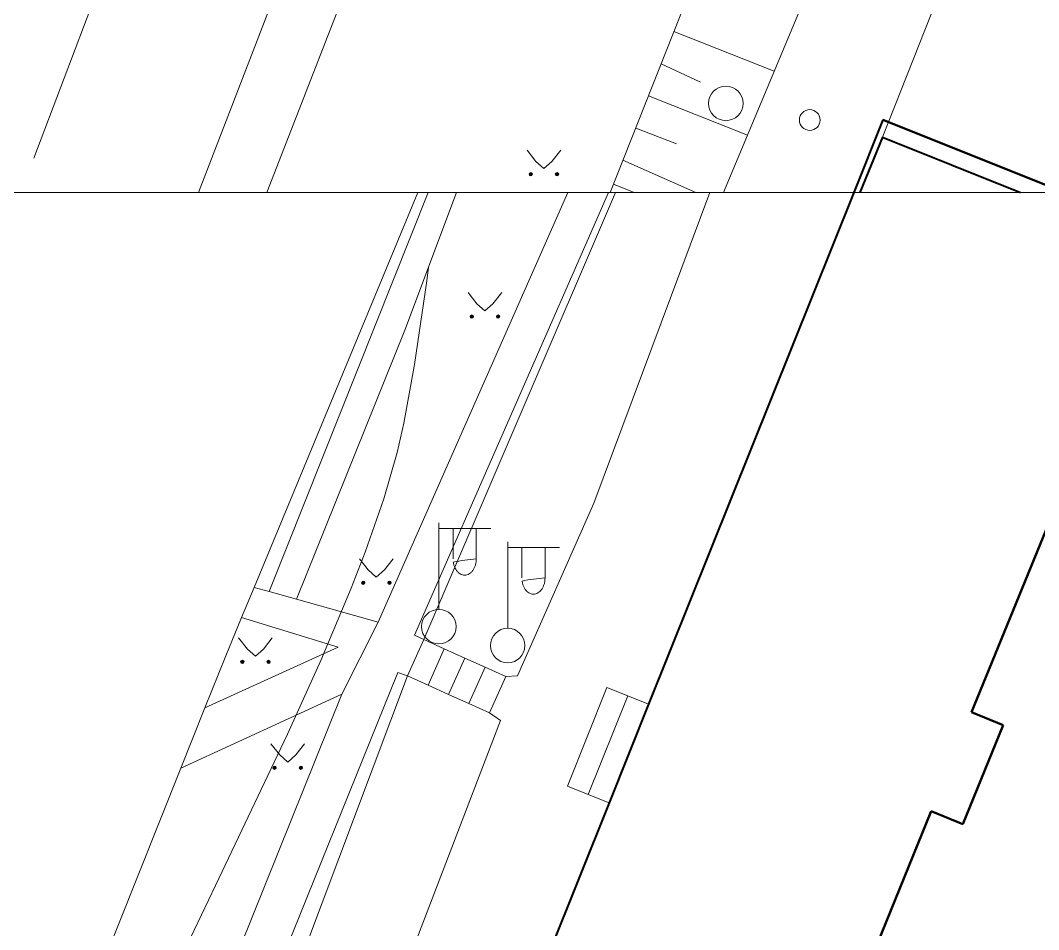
# Model space of a CAD drawing. Extents: x 1000 to 4000, y -5000 to -1000.
# Drawn here: x 1279.8 to 1338.7, y -4042.7 to -3990 of the extents above; entities that cross this region are included whole.
import ezdxf

# ---------------------------------------------------------------- set-up
doc = ezdxf.new("R2010")
doc.units = 0
doc.header["$MEASUREMENT"] = 0
for name, color, linetype in [('1', 7, 'CONTINUOUS'), ('24', 7, 'CONTINUOUS'), ('37', 7, 'CONTINUOUS'), ('40', 7, 'CONTINUOUS'), ('6', 7, 'CONTINUOUS'), ('СЛОЙ_24', 7, 'CONTINUOUS'), ('СЛОЙ_25', 7, 'CONTINUOUS'), ('СЛОЙ_3', 7, 'CONTINUOUS'), ('СЛОЙ_35', 7, 'CONTINUOUS'), ('СЛОЙ_37', 7, 'CONTINUOUS'), ('СЛОЙ_41', 7, 'CONTINUOUS'), ('СЛОЙ_50', 7, 'CONTINUOUS'), ('СЛОЙ_6', 7, 'CONTINUOUS'), ('СЛОЙ_7', 7, 'CONTINUOUS')]:
    doc.layers.add(name, color=color, linetype=linetype)

msp = doc.modelspace()

# ---------------------------------------------------------------- linework, layer by layer
at = {"layer": '1', "color": 253, "linetype": 'Continuous', "lineweight": 0}
msp.add_line((1000, -4000), (2000, -4000), dxfattribs=at)
msp.add_line((1000, -4000), (2000, -4000), dxfattribs=at)
at = {"layer": '24', "color": 253, "linetype": 'Continuous', "lineweight": 0}
for p, q in [((1290.082, -4000), (1317.449, -3928.963)), ((1294.04, -4000), (1314.56, -3947.258)), ((1320.488, -4000), (1333.373, -3969.151)), ((1329.69, -3996.803), (1334.874, -3983.678))]:
    msp.add_line(p, q, dxfattribs=at)
at = {"layer": '37', "color": 253, "linetype": 'Continuous', "lineweight": 0}
for p, q in [((1313.926, -4000), (1323.156, -3976.638)), ((1323.414, -3992.994), (1317.6, -3990.7)), ((1319.144, -3993.617), (1316.866, -3992.56)), ((1321.871, -3996.688), (1316.131, -3994.42)), ((1317.757, -3997.201), (1315.396, -3996.28)), ((1318.879, -4000), (1314.661, -3998.14)), ((1315.309, -4000), (1314.111, -3999.533))]:
    msp.add_line(p, q, dxfattribs=at)
at = {"layer": '40', "color": 253, "linetype": 'Continuous', "lineweight": 0}
msp.add_line((1280.537, -3998.018), (1291.515, -3969.129), dxfattribs=at)
at = {"layer": '6', "color": 253, "linetype": 'Continuous', "lineweight": 40}
for q in [(1328.386, -4000), (1337.677, -4000)]:
    msp.add_line((1329.69, -3996.803), q, dxfattribs=at)
at = {"layer": 'СЛОЙ_24', "color": 253, "linetype": 'Continuous', "lineweight": 0}
for p, q in [((1293.297, -4022.863), (1294.175, -4023.108)), ((1294.175, -4023.108), (1295.747, -4023.548)), ((1295.747, -4023.548), (1300.478, -4024.87)), ((1289.059, -4033.328), (1298.388, -4029.051))]:
    msp.add_line(p, q, dxfattribs=at)
for points in [[(1302.775, -4000), (1293.297, -4022.863)], [(1311.463, -4000), (1300.478, -4024.87)], [(1303.121, -4025.887), (1302.585, -4025.639), (1313.831, -4000)], [(1307.881, -4028.024), (1308.554, -4027.988), (1312.976, -4017.984), (1319.7, -4000)], [(1293.297, -4022.863), (1292.577, -4024.602)], [(1292.577, -4024.602), (1298.17, -4026.316), (1290.456, -4029.828)], [(1292.577, -4024.602), (1291.658, -4026.819), (1290.456, -4029.828)], [(1300.478, -4024.87), (1298.388, -4029.051)], [(1302.178, -4027.988), (1301.629, -4027.801), (1271.234, -4102.931), (1272.113, -4103.575)], [(1298.388, -4029.051), (1271.87, -4094.879), (1267.93, -4104.606)], [(1276.47, -4106.024), (1279.984, -4100.086), (1283.628, -4091.821), (1299.359, -4051.972), (1307.562, -4030.575), (1306.939, -4030.124)], [(1290.456, -4029.828), (1289.059, -4033.328)], [(1289.059, -4033.328), (1261.179, -4103.149), (1253.711, -4100.037)]]:
    msp.add_lwpolyline(points, dxfattribs=at)
at = {"layer": 'СЛОЙ_25', "color": 253, "linetype": 'Continuous', "lineweight": 0}
for points in [[(1303.121, -4025.887), (1302.178, -4027.988)], [(1307.881, -4028.024), (1306.687, -4027.488), (1305.501, -4026.955), (1304.315, -4026.423), (1303.121, -4025.887)], [(1304.315, -4026.423), (1303.372, -4028.524)], [(1305.501, -4026.955), (1304.558, -4029.056)], [(1306.687, -4027.488), (1305.744, -4029.588)], [(1302.178, -4027.988), (1303.372, -4028.524), (1304.558, -4029.056), (1305.744, -4029.588), (1306.939, -4030.124)], [(1306.939, -4030.124), (1307.881, -4028.024)]]:
    msp.add_lwpolyline(points, dxfattribs=at)
at = {"layer": 'СЛОЙ_3', "color": 253, "linetype": 'Continuous', "lineweight": 0}
for p, q in [((1304.001, -4024.136), (1304.001, -4019.136)), ((1304.001, -4022.136), (1304.001, -4019.136)), ((1304.001, -4019.45), (1307.001, -4019.45)), ((1304.822, -4021.218), (1304.822, -4019.45)), ((1306.164, -4021.218), (1306.164, -4019.45)), ((1307.984, -4025.234), (1307.984, -4020.234)), ((1307.984, -4023.234), (1307.984, -4020.234)), ((1307.984, -4020.548), (1310.984, -4020.548)), ((1308.805, -4022.316), (1308.805, -4020.548)), ((1310.147, -4022.316), (1310.147, -4020.548))]:
    msp.add_line(p, q, dxfattribs=at)
for points in [[(1306.164, -4021.218, -0.035191), (1306.151, -4021.402, -0.036545), (1306.113, -4021.579, -0.03934), (1306.051, -4021.742, -0.0437), (1305.968, -4021.885, -0.049642), (1305.866, -4022.002, -0.056748), (1305.75, -4022.089, -0.0637), (1305.624, -4022.143, -0.068204), (1305.493, -4022.161, -0.068204), (1305.362, -4022.143, -0.0637), (1305.236, -4022.089, -0.056748), (1305.12, -4022.002, -0.049642), (1305.018, -4021.885, -0.0437), (1304.935, -4021.742, -0.03934), (1304.873, -4021.579, -0.036545), (1304.835, -4021.402, -0.035191)], [(1310.147, -4022.316, -0.035191), (1310.134, -4022.5, -0.036545), (1310.096, -4022.677, -0.03934), (1310.034, -4022.84, -0.0437), (1309.951, -4022.983, -0.049642), (1309.849, -4023.1, -0.056748), (1309.733, -4023.187, -0.0637), (1309.607, -4023.241, -0.068204), (1309.476, -4023.259, -0.068204), (1309.345, -4023.241, -0.0637), (1309.219, -4023.187, -0.056748), (1309.103, -4023.1, -0.049642), (1309.001, -4022.983, -0.0437), (1308.918, -4022.84, -0.03934), (1308.856, -4022.677, -0.036545), (1308.818, -4022.5, -0.035191)]]:
    msp.add_lwpolyline(points, format="xyb", close=True, dxfattribs=at)
for centre in [(1320.616, -3994.852), (1304.001, -4025.136), (1307.984, -4026.234)]:
    msp.add_circle(centre, 1, dxfattribs=at)
at = {"layer": 'СЛОЙ_35', "color": 253, "linetype": 'Continuous', "lineweight": 0}
msp.add_circle((1325.477, -3995.815), 0.6, dxfattribs=at)
at = {"layer": 'СЛОЙ_37', "color": 253, "linetype": 'Continuous', "lineweight": 0}
for points in [[(1294.175, -4023.108), (1303.374, -4000)], [(1305.023, -4000), (1302.023, -4007.979), (1295.747, -4023.548)], [(1303.121, -4025.887), (1314.22, -4000)], [(1272.113, -4103.575), (1286.33, -4070.12), (1302.178, -4027.988)]]:
    msp.add_lwpolyline(points, dxfattribs=at)
at = {"layer": 'СЛОЙ_41', "color": 253, "linetype": 'Continuous', "lineweight": 0}
for p, q in [((1309.106, -3997.565), (1309.616, -3998.215)), ((1311.056, -3997.565), (1310.546, -3998.215)), ((1309.616, -3998.215), (1310.076, -3998.625)), ((1310.546, -3998.215), (1310.076, -3998.625)), ((1305.694, -4005.802), (1306.204, -4006.452)), ((1307.644, -4005.802), (1307.134, -4006.452)), ((1306.204, -4006.452), (1306.664, -4006.862)), ((1307.134, -4006.452), (1306.664, -4006.862)), ((1299.405, -4021.206), (1299.915, -4021.856)), ((1301.355, -4021.206), (1300.845, -4021.856)), ((1299.915, -4021.856), (1300.375, -4022.266)), ((1300.845, -4021.856), (1300.375, -4022.266)), ((1292.406, -4025.791), (1292.916, -4026.441)), ((1294.356, -4025.791), (1293.846, -4026.441)), ((1292.916, -4026.441), (1293.376, -4026.851)), ((1293.846, -4026.441), (1293.376, -4026.851)), ((1294.275, -4031.915), (1294.785, -4032.565)), ((1296.225, -4031.915), (1295.715, -4032.565)), ((1294.785, -4032.565), (1295.245, -4032.975)), ((1295.715, -4032.565), (1295.245, -4032.975))]:
    msp.add_line(p, q, dxfattribs=at)
for centre in [(1309.32, -3998.955), (1310.841, -3998.955), (1305.908, -4007.19), (1307.429, -4007.19), (1299.619, -4022.594), (1301.14, -4022.594), (1292.62, -4027.179), (1294.141, -4027.179), (1294.489, -4033.303), (1296.01, -4033.303)]:
    msp.add_circle(centre, 0.0976, dxfattribs=at)
for points in [[(1309.224, -3998.974), (1309.222, -3998.955), (1309.224, -3998.935)], [(1309.23, -3998.992), (1309.224, -3998.935), (1309.23, -3998.917)], [(1309.224, -3998.974), (1309.224, -3998.935), (1309.23, -3998.992)], [(1309.239, -3999.009), (1309.23, -3998.917), (1309.239, -3998.9)], [(1309.23, -3998.992), (1309.23, -3998.917), (1309.239, -3999.009)], [(1309.251, -3999.024), (1309.239, -3998.9), (1309.251, -3998.886)], [(1309.239, -3999.009), (1309.239, -3998.9), (1309.251, -3999.024)], [(1309.266, -3999.036), (1309.251, -3998.886), (1309.266, -3998.873)], [(1309.251, -3999.024), (1309.251, -3998.886), (1309.266, -3999.036)], [(1309.283, -3999.045), (1309.266, -3998.873), (1309.283, -3998.864)], [(1309.266, -3999.036), (1309.266, -3998.873), (1309.283, -3999.045)], [(1309.301, -3999.05), (1309.283, -3998.864), (1309.301, -3998.859)], [(1309.283, -3999.045), (1309.283, -3998.864), (1309.301, -3999.05)], [(1309.32, -3999.052), (1309.301, -3998.859), (1309.32, -3998.857)], [(1309.301, -3999.05), (1309.301, -3998.859), (1309.32, -3999.052)], [(1310.745, -3998.974), (1310.743, -3998.955), (1310.745, -3998.935)], [(1310.751, -3998.992), (1310.745, -3998.935), (1310.751, -3998.917)], [(1310.745, -3998.974), (1310.745, -3998.935), (1310.751, -3998.992)], [(1310.76, -3999.009), (1310.751, -3998.917), (1310.76, -3998.9)], [(1310.751, -3998.992), (1310.751, -3998.917), (1310.76, -3999.009)], [(1310.772, -3999.024), (1310.76, -3998.9), (1310.772, -3998.886)], [(1310.76, -3999.009), (1310.76, -3998.9), (1310.772, -3999.024)], [(1310.787, -3999.036), (1310.772, -3998.886), (1310.787, -3998.873)], [(1310.772, -3999.024), (1310.772, -3998.886), (1310.787, -3999.036)], [(1310.804, -3999.045), (1310.787, -3998.873), (1310.804, -3998.864)], [(1310.787, -3999.036), (1310.787, -3998.873), (1310.804, -3999.045)], [(1310.822, -3999.05), (1310.804, -3998.864), (1310.822, -3998.859)], [(1310.804, -3999.045), (1310.804, -3998.864), (1310.822, -3999.05)], [(1310.841, -3999.052), (1310.822, -3998.859), (1310.841, -3998.857)], [(1310.822, -3999.05), (1310.822, -3998.859), (1310.841, -3999.052)], [(1305.812, -4007.209), (1305.81, -4007.19), (1305.812, -4007.171)], [(1305.817, -4007.227), (1305.812, -4007.171), (1305.817, -4007.153)], [(1305.812, -4007.209), (1305.812, -4007.171), (1305.817, -4007.227)], [(1305.826, -4007.244), (1305.817, -4007.153), (1305.826, -4007.136)], [(1305.817, -4007.227), (1305.817, -4007.153), (1305.826, -4007.244)], [(1305.839, -4007.259), (1305.826, -4007.136), (1305.839, -4007.121)], [(1305.826, -4007.244), (1305.826, -4007.136), (1305.839, -4007.259)], [(1305.853, -4007.271), (1305.839, -4007.121), (1305.853, -4007.109)], [(1305.839, -4007.259), (1305.839, -4007.121), (1305.853, -4007.271)], [(1305.87, -4007.28), (1305.853, -4007.109), (1305.87, -4007.1)], [(1305.853, -4007.271), (1305.853, -4007.109), (1305.87, -4007.28)], [(1305.889, -4007.286), (1305.87, -4007.1), (1305.889, -4007.094)], [(1305.87, -4007.28), (1305.87, -4007.1), (1305.889, -4007.286)], [(1305.908, -4007.288), (1305.889, -4007.094), (1305.908, -4007.092)], [(1305.889, -4007.286), (1305.889, -4007.094), (1305.908, -4007.288)], [(1307.333, -4007.209), (1307.331, -4007.19), (1307.333, -4007.171)], [(1307.338, -4007.227), (1307.333, -4007.171), (1307.338, -4007.153)], [(1307.333, -4007.209), (1307.333, -4007.171), (1307.338, -4007.227)], [(1307.347, -4007.244), (1307.338, -4007.153), (1307.347, -4007.136)], [(1307.338, -4007.227), (1307.338, -4007.153), (1307.347, -4007.244)], [(1307.36, -4007.259), (1307.347, -4007.136), (1307.36, -4007.121)], [(1307.347, -4007.244), (1307.347, -4007.136), (1307.36, -4007.259)], [(1307.374, -4007.271), (1307.36, -4007.121), (1307.374, -4007.109)], [(1307.36, -4007.259), (1307.36, -4007.121), (1307.374, -4007.271)], [(1307.391, -4007.28), (1307.374, -4007.109), (1307.391, -4007.1)], [(1307.374, -4007.271), (1307.374, -4007.109), (1307.391, -4007.28)], [(1307.41, -4007.286), (1307.391, -4007.1), (1307.41, -4007.094)], [(1307.391, -4007.28), (1307.391, -4007.1), (1307.41, -4007.286)], [(1307.429, -4007.288), (1307.41, -4007.094), (1307.429, -4007.092)], [(1307.41, -4007.286), (1307.41, -4007.094), (1307.429, -4007.288)], [(1299.537, -4022.648), (1299.528, -4022.557), (1299.537, -4022.54)], [(1299.55, -4022.663), (1299.537, -4022.54), (1299.55, -4022.525)], [(1299.537, -4022.648), (1299.537, -4022.54), (1299.55, -4022.663)], [(1299.564, -4022.675), (1299.55, -4022.525), (1299.564, -4022.513)], [(1299.55, -4022.663), (1299.55, -4022.525), (1299.564, -4022.675)], [(1299.581, -4022.684), (1299.564, -4022.513), (1299.581, -4022.504)], [(1299.564, -4022.675), (1299.564, -4022.513), (1299.581, -4022.684)], [(1299.6, -4022.69), (1299.581, -4022.504), (1299.6, -4022.498)], [(1299.581, -4022.684), (1299.581, -4022.504), (1299.6, -4022.69)], [(1299.619, -4022.692), (1299.6, -4022.498), (1299.619, -4022.496)], [(1299.6, -4022.69), (1299.6, -4022.498), (1299.619, -4022.692)], [(1301.058, -4022.648), (1301.049, -4022.557), (1301.058, -4022.54)], [(1301.071, -4022.663), (1301.058, -4022.54), (1301.071, -4022.525)], [(1301.058, -4022.648), (1301.058, -4022.54), (1301.071, -4022.663)], [(1301.085, -4022.675), (1301.071, -4022.525), (1301.085, -4022.513)], [(1301.071, -4022.663), (1301.071, -4022.525), (1301.085, -4022.675)], [(1301.102, -4022.684), (1301.085, -4022.513), (1301.102, -4022.504)], [(1301.085, -4022.675), (1301.085, -4022.513), (1301.102, -4022.684)], [(1301.121, -4022.69), (1301.102, -4022.504), (1301.121, -4022.498)], [(1301.102, -4022.684), (1301.102, -4022.504), (1301.121, -4022.69)], [(1301.14, -4022.692), (1301.121, -4022.498), (1301.14, -4022.496)], [(1301.121, -4022.69), (1301.121, -4022.498), (1301.14, -4022.692)], [(1299.523, -4022.613), (1299.521, -4022.594), (1299.523, -4022.575)], [(1299.528, -4022.631), (1299.523, -4022.575), (1299.528, -4022.557)], [(1299.523, -4022.613), (1299.523, -4022.575), (1299.528, -4022.631)], [(1299.528, -4022.631), (1299.528, -4022.557), (1299.537, -4022.648)], [(1301.044, -4022.613), (1301.042, -4022.594), (1301.044, -4022.575)], [(1301.049, -4022.631), (1301.044, -4022.575), (1301.049, -4022.557)], [(1301.044, -4022.613), (1301.044, -4022.575), (1301.049, -4022.631)], [(1301.049, -4022.631), (1301.049, -4022.557), (1301.058, -4022.648)], [(1292.524, -4027.198), (1292.522, -4027.179), (1292.524, -4027.16)], [(1292.529, -4027.216), (1292.524, -4027.16), (1292.529, -4027.142)], [(1292.524, -4027.198), (1292.524, -4027.16), (1292.529, -4027.216)], [(1292.538, -4027.233), (1292.529, -4027.142), (1292.538, -4027.125)], [(1292.529, -4027.216), (1292.529, -4027.142), (1292.538, -4027.233)], [(1292.551, -4027.248), (1292.538, -4027.125), (1292.551, -4027.11)], [(1292.538, -4027.233), (1292.538, -4027.125), (1292.551, -4027.248)], [(1292.565, -4027.26), (1292.551, -4027.11), (1292.565, -4027.098)], [(1292.551, -4027.248), (1292.551, -4027.11), (1292.565, -4027.26)], [(1292.582, -4027.269), (1292.565, -4027.098), (1292.582, -4027.089)], [(1292.565, -4027.26), (1292.565, -4027.098), (1292.582, -4027.269)], [(1292.601, -4027.275), (1292.582, -4027.089), (1292.601, -4027.083)], [(1292.582, -4027.269), (1292.582, -4027.089), (1292.601, -4027.275)], [(1292.62, -4027.277), (1292.601, -4027.083), (1292.62, -4027.081)], [(1292.601, -4027.275), (1292.601, -4027.083), (1292.62, -4027.277)], [(1294.045, -4027.198), (1294.043, -4027.179), (1294.045, -4027.16)], [(1294.05, -4027.216), (1294.045, -4027.16), (1294.05, -4027.142)], [(1294.045, -4027.198), (1294.045, -4027.16), (1294.05, -4027.216)], [(1294.059, -4027.233), (1294.05, -4027.142), (1294.059, -4027.125)], [(1294.05, -4027.216), (1294.05, -4027.142), (1294.059, -4027.233)], [(1294.072, -4027.248), (1294.059, -4027.125), (1294.072, -4027.11)], [(1294.059, -4027.233), (1294.059, -4027.125), (1294.072, -4027.248)], [(1294.086, -4027.26), (1294.072, -4027.11), (1294.086, -4027.098)], [(1294.072, -4027.248), (1294.072, -4027.11), (1294.086, -4027.26)], [(1294.103, -4027.269), (1294.086, -4027.098), (1294.103, -4027.089)], [(1294.086, -4027.26), (1294.086, -4027.098), (1294.103, -4027.269)], [(1294.122, -4027.275), (1294.103, -4027.089), (1294.122, -4027.083)], [(1294.103, -4027.269), (1294.103, -4027.089), (1294.122, -4027.275)], [(1294.141, -4027.277), (1294.122, -4027.083), (1294.141, -4027.081)], [(1294.122, -4027.275), (1294.122, -4027.083), (1294.141, -4027.277)], [(1294.393, -4033.322), (1294.391, -4033.303), (1294.393, -4033.284)], [(1294.398, -4033.34), (1294.393, -4033.284), (1294.398, -4033.266)], [(1294.393, -4033.322), (1294.393, -4033.284), (1294.398, -4033.34)], [(1294.407, -4033.357), (1294.398, -4033.266), (1294.407, -4033.249)], [(1294.398, -4033.34), (1294.398, -4033.266), (1294.407, -4033.357)], [(1294.42, -4033.372), (1294.407, -4033.249), (1294.42, -4033.234)], [(1294.407, -4033.357), (1294.407, -4033.249), (1294.42, -4033.372)], [(1294.434, -4033.384), (1294.42, -4033.234), (1294.434, -4033.222)], [(1294.42, -4033.372), (1294.42, -4033.234), (1294.434, -4033.384)], [(1294.451, -4033.393), (1294.434, -4033.222), (1294.451, -4033.213)], [(1294.434, -4033.384), (1294.434, -4033.222), (1294.451, -4033.393)], [(1294.47, -4033.399), (1294.451, -4033.213), (1294.47, -4033.207)], [(1294.451, -4033.393), (1294.451, -4033.213), (1294.47, -4033.399)], [(1294.489, -4033.401), (1294.47, -4033.207), (1294.489, -4033.205)], [(1294.47, -4033.399), (1294.47, -4033.207), (1294.489, -4033.401)], [(1295.914, -4033.322), (1295.912, -4033.303), (1295.914, -4033.284)], [(1295.919, -4033.34), (1295.914, -4033.284), (1295.919, -4033.266)], [(1295.914, -4033.322), (1295.914, -4033.284), (1295.919, -4033.34)], [(1295.928, -4033.357), (1295.919, -4033.266), (1295.928, -4033.249)], [(1295.919, -4033.34), (1295.919, -4033.266), (1295.928, -4033.357)], [(1295.941, -4033.372), (1295.928, -4033.249), (1295.941, -4033.234)], [(1295.928, -4033.357), (1295.928, -4033.249), (1295.941, -4033.372)], [(1295.955, -4033.384), (1295.941, -4033.234), (1295.955, -4033.222)], [(1295.941, -4033.372), (1295.941, -4033.234), (1295.955, -4033.384)], [(1295.972, -4033.393), (1295.955, -4033.222), (1295.972, -4033.213)], [(1295.955, -4033.384), (1295.955, -4033.222), (1295.972, -4033.393)], [(1295.991, -4033.399), (1295.972, -4033.213), (1295.991, -4033.207)], [(1295.972, -4033.393), (1295.972, -4033.213), (1295.991, -4033.399)], [(1296.01, -4033.401), (1295.991, -4033.207), (1296.01, -4033.205)], [(1295.991, -4033.399), (1295.991, -4033.207), (1296.01, -4033.401)]]:
    msp.add_solid(points, dxfattribs=at)
at = {"layer": 'СЛОЙ_41', "color": 253, "linetype": 'Continuous', "lineweight": 0, "extrusion": (0, 0, -1)}
for points in [[(-1309.32, -3999.052), (-1309.32, -3998.857), (-1309.339, -3999.05)], [(-1309.339, -3999.05), (-1309.32, -3998.857), (-1309.339, -3998.859)], [(-1309.339, -3999.05), (-1309.339, -3998.859), (-1309.357, -3999.045)], [(-1309.357, -3999.045), (-1309.339, -3998.859), (-1309.357, -3998.864)], [(-1309.357, -3999.045), (-1309.357, -3998.864), (-1309.374, -3999.036)], [(-1309.374, -3999.036), (-1309.357, -3998.864), (-1309.374, -3998.873)], [(-1309.374, -3999.036), (-1309.374, -3998.873), (-1309.389, -3999.024)], [(-1309.389, -3999.024), (-1309.374, -3998.873), (-1309.389, -3998.886)], [(-1309.389, -3999.024), (-1309.389, -3998.886), (-1309.401, -3999.009)], [(-1309.401, -3999.009), (-1309.389, -3998.886), (-1309.401, -3998.9)], [(-1309.401, -3999.009), (-1309.401, -3998.9), (-1309.41, -3998.992)], [(-1309.41, -3998.992), (-1309.401, -3998.9), (-1309.41, -3998.917)], [(-1309.41, -3998.992), (-1309.41, -3998.917), (-1309.416, -3998.974)], [(-1309.416, -3998.974), (-1309.41, -3998.917), (-1309.416, -3998.935)], [(-1309.416, -3998.974), (-1309.416, -3998.935), (-1309.418, -3998.955)], [(-1310.841, -3999.052), (-1310.841, -3998.857), (-1310.86, -3999.05)], [(-1310.86, -3999.05), (-1310.841, -3998.857), (-1310.86, -3998.859)], [(-1310.86, -3999.05), (-1310.86, -3998.859), (-1310.878, -3999.045)], [(-1310.878, -3999.045), (-1310.86, -3998.859), (-1310.878, -3998.864)], [(-1310.878, -3999.045), (-1310.878, -3998.864), (-1310.895, -3999.036)], [(-1310.895, -3999.036), (-1310.878, -3998.864), (-1310.895, -3998.873)], [(-1310.895, -3999.036), (-1310.895, -3998.873), (-1310.91, -3999.024)], [(-1310.91, -3999.024), (-1310.895, -3998.873), (-1310.91, -3998.886)], [(-1310.91, -3999.024), (-1310.91, -3998.886), (-1310.922, -3999.009)], [(-1310.922, -3999.009), (-1310.91, -3998.886), (-1310.922, -3998.9)], [(-1310.922, -3999.009), (-1310.922, -3998.9), (-1310.931, -3998.992)], [(-1310.931, -3998.992), (-1310.922, -3998.9), (-1310.931, -3998.917)], [(-1310.931, -3998.992), (-1310.931, -3998.917), (-1310.937, -3998.974)], [(-1310.937, -3998.974), (-1310.931, -3998.917), (-1310.937, -3998.935)], [(-1310.937, -3998.974), (-1310.937, -3998.935), (-1310.939, -3998.955)], [(-1305.908, -4007.288), (-1305.908, -4007.092), (-1305.927, -4007.286)], [(-1305.927, -4007.286), (-1305.908, -4007.092), (-1305.927, -4007.094)], [(-1305.927, -4007.286), (-1305.927, -4007.094), (-1305.945, -4007.28)], [(-1305.945, -4007.28), (-1305.927, -4007.094), (-1305.945, -4007.1)], [(-1305.945, -4007.28), (-1305.945, -4007.1), (-1305.962, -4007.271)], [(-1305.962, -4007.271), (-1305.945, -4007.1), (-1305.962, -4007.109)], [(-1305.962, -4007.271), (-1305.962, -4007.109), (-1305.977, -4007.259)], [(-1305.977, -4007.259), (-1305.962, -4007.109), (-1305.977, -4007.121)], [(-1305.977, -4007.259), (-1305.977, -4007.121), (-1305.989, -4007.244)], [(-1305.989, -4007.244), (-1305.977, -4007.121), (-1305.989, -4007.136)], [(-1305.989, -4007.244), (-1305.989, -4007.136), (-1305.998, -4007.227)], [(-1305.998, -4007.227), (-1305.989, -4007.136), (-1305.998, -4007.153)], [(-1305.998, -4007.227), (-1305.998, -4007.153), (-1306.003, -4007.209)], [(-1306.003, -4007.209), (-1305.998, -4007.153), (-1306.003, -4007.171)], [(-1306.003, -4007.209), (-1306.003, -4007.171), (-1306.005, -4007.19)], [(-1307.429, -4007.288), (-1307.429, -4007.092), (-1307.448, -4007.286)], [(-1307.448, -4007.286), (-1307.429, -4007.092), (-1307.448, -4007.094)], [(-1307.448, -4007.286), (-1307.448, -4007.094), (-1307.466, -4007.28)], [(-1307.466, -4007.28), (-1307.448, -4007.094), (-1307.466, -4007.1)], [(-1307.466, -4007.28), (-1307.466, -4007.1), (-1307.483, -4007.271)], [(-1307.483, -4007.271), (-1307.466, -4007.1), (-1307.483, -4007.109)], [(-1307.483, -4007.271), (-1307.483, -4007.109), (-1307.498, -4007.259)], [(-1307.498, -4007.259), (-1307.483, -4007.109), (-1307.498, -4007.121)], [(-1307.498, -4007.259), (-1307.498, -4007.121), (-1307.51, -4007.244)], [(-1307.51, -4007.244), (-1307.498, -4007.121), (-1307.51, -4007.136)], [(-1307.51, -4007.244), (-1307.51, -4007.136), (-1307.519, -4007.227)], [(-1307.519, -4007.227), (-1307.51, -4007.136), (-1307.519, -4007.153)], [(-1307.519, -4007.227), (-1307.519, -4007.153), (-1307.524, -4007.209)], [(-1307.524, -4007.209), (-1307.519, -4007.153), (-1307.524, -4007.171)], [(-1307.524, -4007.209), (-1307.524, -4007.171), (-1307.526, -4007.19)], [(-1299.619, -4022.692), (-1299.619, -4022.496), (-1299.638, -4022.69)], [(-1299.638, -4022.69), (-1299.619, -4022.496), (-1299.638, -4022.498)], [(-1299.638, -4022.69), (-1299.638, -4022.498), (-1299.656, -4022.684)], [(-1299.656, -4022.684), (-1299.638, -4022.498), (-1299.656, -4022.504)], [(-1299.656, -4022.684), (-1299.656, -4022.504), (-1299.673, -4022.675)], [(-1299.673, -4022.675), (-1299.656, -4022.504), (-1299.673, -4022.513)], [(-1299.673, -4022.675), (-1299.673, -4022.513), (-1299.688, -4022.663)], [(-1299.688, -4022.663), (-1299.673, -4022.513), (-1299.688, -4022.525)], [(-1299.688, -4022.663), (-1299.688, -4022.525), (-1299.7, -4022.648)], [(-1299.7, -4022.648), (-1299.688, -4022.525), (-1299.7, -4022.54)], [(-1299.7, -4022.648), (-1299.7, -4022.54), (-1299.709, -4022.631)], [(-1299.709, -4022.631), (-1299.7, -4022.54), (-1299.709, -4022.557)], [(-1301.14, -4022.692), (-1301.14, -4022.496), (-1301.159, -4022.69)], [(-1301.159, -4022.69), (-1301.14, -4022.496), (-1301.159, -4022.498)], [(-1301.159, -4022.69), (-1301.159, -4022.498), (-1301.177, -4022.684)], [(-1301.177, -4022.684), (-1301.159, -4022.498), (-1301.177, -4022.504)], [(-1301.177, -4022.684), (-1301.177, -4022.504), (-1301.194, -4022.675)], [(-1301.194, -4022.675), (-1301.177, -4022.504), (-1301.194, -4022.513)], [(-1301.194, -4022.675), (-1301.194, -4022.513), (-1301.209, -4022.663)], [(-1301.209, -4022.663), (-1301.194, -4022.513), (-1301.209, -4022.525)], [(-1301.209, -4022.663), (-1301.209, -4022.525), (-1301.221, -4022.648)], [(-1301.221, -4022.648), (-1301.209, -4022.525), (-1301.221, -4022.54)], [(-1301.221, -4022.648), (-1301.221, -4022.54), (-1301.23, -4022.631)], [(-1301.23, -4022.631), (-1301.221, -4022.54), (-1301.23, -4022.557)], [(-1299.709, -4022.631), (-1299.709, -4022.557), (-1299.714, -4022.613)], [(-1299.714, -4022.613), (-1299.709, -4022.557), (-1299.714, -4022.575)], [(-1299.714, -4022.613), (-1299.714, -4022.575), (-1299.716, -4022.594)], [(-1301.23, -4022.631), (-1301.23, -4022.557), (-1301.235, -4022.613)], [(-1301.235, -4022.613), (-1301.23, -4022.557), (-1301.235, -4022.575)], [(-1301.235, -4022.613), (-1301.235, -4022.575), (-1301.237, -4022.594)], [(-1292.62, -4027.277), (-1292.62, -4027.081), (-1292.639, -4027.275)], [(-1292.639, -4027.275), (-1292.62, -4027.081), (-1292.639, -4027.083)], [(-1292.639, -4027.275), (-1292.639, -4027.083), (-1292.657, -4027.269)], [(-1292.657, -4027.269), (-1292.639, -4027.083), (-1292.657, -4027.089)], [(-1292.657, -4027.269), (-1292.657, -4027.089), (-1292.674, -4027.26)], [(-1292.674, -4027.26), (-1292.657, -4027.089), (-1292.674, -4027.098)], [(-1292.674, -4027.26), (-1292.674, -4027.098), (-1292.689, -4027.248)], [(-1292.689, -4027.248), (-1292.674, -4027.098), (-1292.689, -4027.11)], [(-1292.689, -4027.248), (-1292.689, -4027.11), (-1292.701, -4027.233)], [(-1292.701, -4027.233), (-1292.689, -4027.11), (-1292.701, -4027.125)], [(-1292.701, -4027.233), (-1292.701, -4027.125), (-1292.71, -4027.216)], [(-1292.71, -4027.216), (-1292.701, -4027.125), (-1292.71, -4027.142)], [(-1292.71, -4027.216), (-1292.71, -4027.142), (-1292.715, -4027.198)], [(-1292.715, -4027.198), (-1292.71, -4027.142), (-1292.715, -4027.16)], [(-1292.715, -4027.198), (-1292.715, -4027.16), (-1292.717, -4027.179)], [(-1294.141, -4027.277), (-1294.141, -4027.081), (-1294.16, -4027.275)], [(-1294.16, -4027.275), (-1294.141, -4027.081), (-1294.16, -4027.083)], [(-1294.16, -4027.275), (-1294.16, -4027.083), (-1294.178, -4027.269)], [(-1294.178, -4027.269), (-1294.16, -4027.083), (-1294.178, -4027.089)], [(-1294.178, -4027.269), (-1294.178, -4027.089), (-1294.195, -4027.26)], [(-1294.195, -4027.26), (-1294.178, -4027.089), (-1294.195, -4027.098)], [(-1294.195, -4027.26), (-1294.195, -4027.098), (-1294.21, -4027.248)], [(-1294.21, -4027.248), (-1294.195, -4027.098), (-1294.21, -4027.11)], [(-1294.21, -4027.248), (-1294.21, -4027.11), (-1294.222, -4027.233)], [(-1294.222, -4027.233), (-1294.21, -4027.11), (-1294.222, -4027.125)], [(-1294.222, -4027.233), (-1294.222, -4027.125), (-1294.231, -4027.216)], [(-1294.231, -4027.216), (-1294.222, -4027.125), (-1294.231, -4027.142)], [(-1294.231, -4027.216), (-1294.231, -4027.142), (-1294.236, -4027.198)], [(-1294.236, -4027.198), (-1294.231, -4027.142), (-1294.236, -4027.16)], [(-1294.236, -4027.198), (-1294.236, -4027.16), (-1294.238, -4027.179)], [(-1294.489, -4033.401), (-1294.489, -4033.205), (-1294.508, -4033.399)], [(-1294.508, -4033.399), (-1294.489, -4033.205), (-1294.508, -4033.207)], [(-1294.508, -4033.399), (-1294.508, -4033.207), (-1294.526, -4033.393)], [(-1294.526, -4033.393), (-1294.508, -4033.207), (-1294.526, -4033.213)], [(-1294.526, -4033.393), (-1294.526, -4033.213), (-1294.543, -4033.384)], [(-1294.543, -4033.384), (-1294.526, -4033.213), (-1294.543, -4033.222)], [(-1294.543, -4033.384), (-1294.543, -4033.222), (-1294.558, -4033.372)], [(-1294.558, -4033.372), (-1294.543, -4033.222), (-1294.558, -4033.234)], [(-1294.558, -4033.372), (-1294.558, -4033.234), (-1294.57, -4033.357)], [(-1294.57, -4033.357), (-1294.558, -4033.234), (-1294.57, -4033.249)], [(-1294.57, -4033.357), (-1294.57, -4033.249), (-1294.579, -4033.34)], [(-1294.579, -4033.34), (-1294.57, -4033.249), (-1294.579, -4033.266)], [(-1294.579, -4033.34), (-1294.579, -4033.266), (-1294.584, -4033.322)], [(-1294.584, -4033.322), (-1294.579, -4033.266), (-1294.584, -4033.284)], [(-1294.584, -4033.322), (-1294.584, -4033.284), (-1294.586, -4033.303)], [(-1296.01, -4033.401), (-1296.01, -4033.205), (-1296.029, -4033.399)], [(-1296.029, -4033.399), (-1296.01, -4033.205), (-1296.029, -4033.207)], [(-1296.029, -4033.399), (-1296.029, -4033.207), (-1296.047, -4033.393)], [(-1296.047, -4033.393), (-1296.029, -4033.207), (-1296.047, -4033.213)], [(-1296.047, -4033.393), (-1296.047, -4033.213), (-1296.064, -4033.384)], [(-1296.064, -4033.384), (-1296.047, -4033.213), (-1296.064, -4033.222)], [(-1296.064, -4033.384), (-1296.064, -4033.222), (-1296.079, -4033.372)], [(-1296.079, -4033.372), (-1296.064, -4033.222), (-1296.079, -4033.234)], [(-1296.079, -4033.372), (-1296.079, -4033.234), (-1296.091, -4033.357)], [(-1296.091, -4033.357), (-1296.079, -4033.234), (-1296.091, -4033.249)], [(-1296.091, -4033.357), (-1296.091, -4033.249), (-1296.1, -4033.34)], [(-1296.1, -4033.34), (-1296.091, -4033.249), (-1296.1, -4033.266)], [(-1296.1, -4033.34), (-1296.1, -4033.266), (-1296.105, -4033.322)], [(-1296.105, -4033.322), (-1296.1, -4033.266), (-1296.105, -4033.284)], [(-1296.105, -4033.322), (-1296.105, -4033.284), (-1296.107, -4033.303)]]:
    msp.add_solid(points, dxfattribs=at)
at = {"layer": 'СЛОЙ_50', "color": 253, "linetype": 'Continuous', "lineweight": 0}
msp.add_lwpolyline([(1277.292, -4074.771), (1279.785, -4066.893), (1281.093, -4063.008), (1283.174, -4057.502), (1284.667, -4053.911), (1287.82, -4046.906), (1291.06, -4040.118), (1295.244, -4031.366), (1297.171, -4027.103), (1298.925, -4022.906), (1299.723, -4020.83), (1300.804, -4017.742), (1301.588, -4015.062), (1301.976, -4013.367), (1302.594, -4009.97), (1303.297, -4005.114), (1303.397, -4004.323)], dxfattribs=at)
at = {"layer": 'СЛОЙ_6', "color": 253, "linetype": 'Continuous', "lineweight": 50}
for p, q in [((1329.712, -3995.799), (1340.219, -4000)), ((1341.494, -4013.809), (1334.85, -4030.092)), ((1336.679, -4030.838), (1334.85, -4030.092)), ((1336.679, -4030.838), (1334.343, -4036.561)), ((1325.711, -4052.485), (1332.515, -4035.815)), ((1334.343, -4036.561), (1332.515, -4035.815))]:
    msp.add_line(p, q, dxfattribs=at)
at = {"layer": 'СЛОЙ_6', "color": 253, "linetype": 'Continuous', "lineweight": 40}
for points in [[(1329.712, -3995.799), (1328.036, -4000)], [(1328.036, -4000), (1316.148, -4029.629)], [(1316.148, -4029.629), (1313.858, -4035.338)], [(1313.858, -4035.338), (1305.114, -4057.131)]]:
    msp.add_lwpolyline(points, dxfattribs=at)
at = {"layer": 'СЛОЙ_7', "color": 253, "linetype": 'Continuous', "lineweight": 0}
for p, q in [((1313.732, -4028.659), (1311.441, -4034.369)), ((1314.938, -4029.143), (1313.732, -4028.659)), ((1314.938, -4029.143), (1312.647, -4034.853)), ((1316.148, -4029.629), (1314.938, -4029.143)), ((1312.647, -4034.853), (1311.441, -4034.369)), ((1313.858, -4035.338), (1312.647, -4034.853))]:
    msp.add_line(p, q, dxfattribs=at)

doc.saveas('drawing.dxf')
